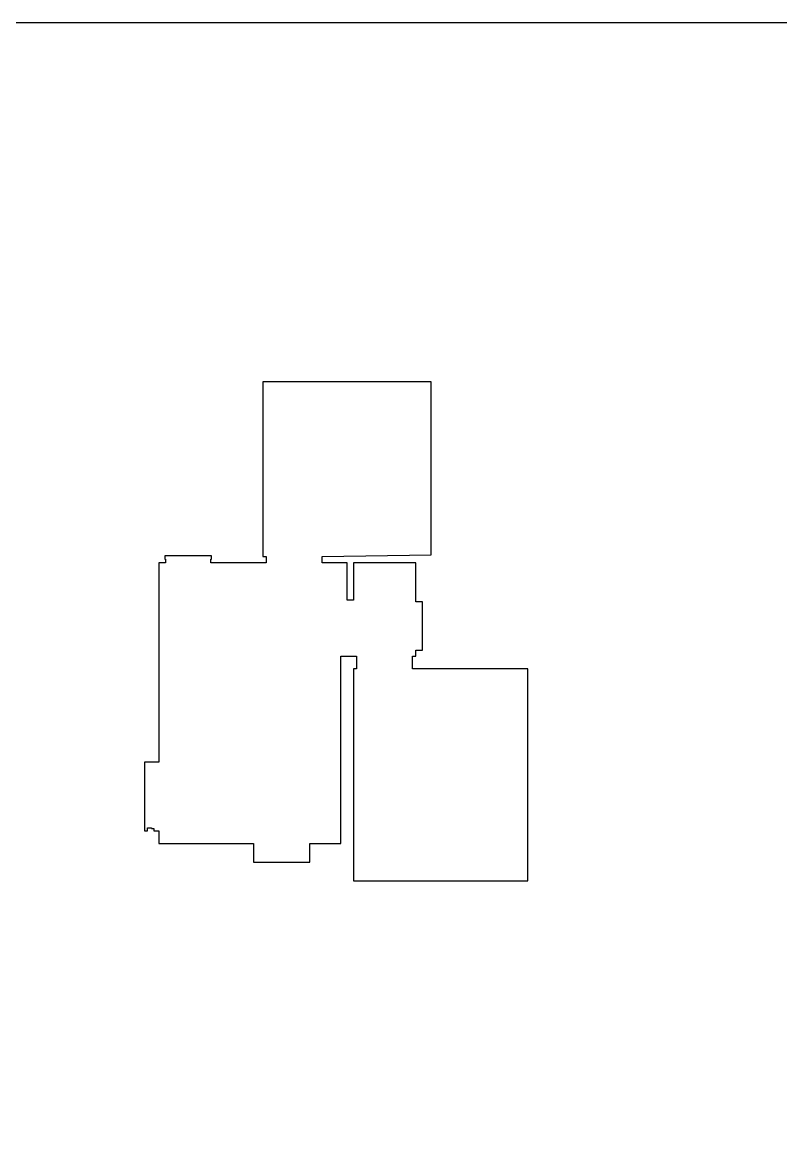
# Model space of a CAD drawing. Header units: millimetres. Extents: x -28014 to 297841, y -81741 to 47579.
# Drawn here: x 100902 to 113062, y -18150 to -186 of the extents above; entities that cross this region are included whole.
import ezdxf

# ---------------------------------------------------------------- set-up
doc = ezdxf.new("R2010")
doc.units = ezdxf.units.MM
doc.header["$MEASUREMENT"] = 0
doc.layers.add('DS-4BS-墙体完成面', color=20, linetype='Continuous')
doc.layers.add('FF-门套', color=20, linetype='Continuous')

msp = doc.modelspace()

# ---------------------------------------------------------------- linework, layer by layer
at = {"layer": 'DS-4BS-墙体完成面', "color": 2}
msp.add_lwpolyline([(78966.285, -186.044), (128005.632, -186.044), (128005.632, -20247.47), (78966.285, -20247.47)], close=True, dxfattribs=at)
at = {"layer": 'FF-门套'}
msp.add_lwpolyline([(102860.056, -13151.396), (102910.056, -13151.396), (102910.056, -13101.396), (102970.056, -13101.396), (102970.056, -13111.396), (103010.056, -13111.396), (103010.056, -13151.396), (103090.056, -13151.396), (103090.109, -13351.396), (104610.056, -13351.396), (104610.056, -13651.396), (105510.056, -13651.396), (105510.056, -13351.396), (106010.056, -13351.396), (106010.056, -10351.396), (106260.056, -10351.396), (106260.056, -10551.396), (106210.056, -10551.396), (106210.056, -13951.396), (109010.057, -13951.396), (109010.057, -10551.396), (107160.056, -10551.396), (107160.056, -10351.396), (107210.056, -10351.396), (107210.056, -10251.396), (107320.056, -10251.396), (107320.056, -9476.396), (107210.056, -9478.396), (107210.056, -8851.396), (106210.056, -8851.396), (106210.056, -9451.396), (106110.056, -9451.396), (106110.056, -8851.396), (105710.056, -8851.396), (105710.056, -8751.396), (107460.056, -8725.592), (107460.056, -5951.396), (104760.056, -5951.396), (104760.056, -8751.396), (104810.056, -8751.396), (104810.056, -8851.396), (103923.056, -8851.396), (103923.056, -8791.396), (103935.056, -8791.396), (103935.056, -8741.396), (103185.056, -8741.396), (103185.056, -8791.396), (103197.056, -8791.396), (103197.056, -8851.396), (103090.056, -8851.396), (103090.056, -12051.396), (102860.056, -12051.396), (102860.056, -13151.396)], dxfattribs=at)

doc.saveas('drawing.dxf')
